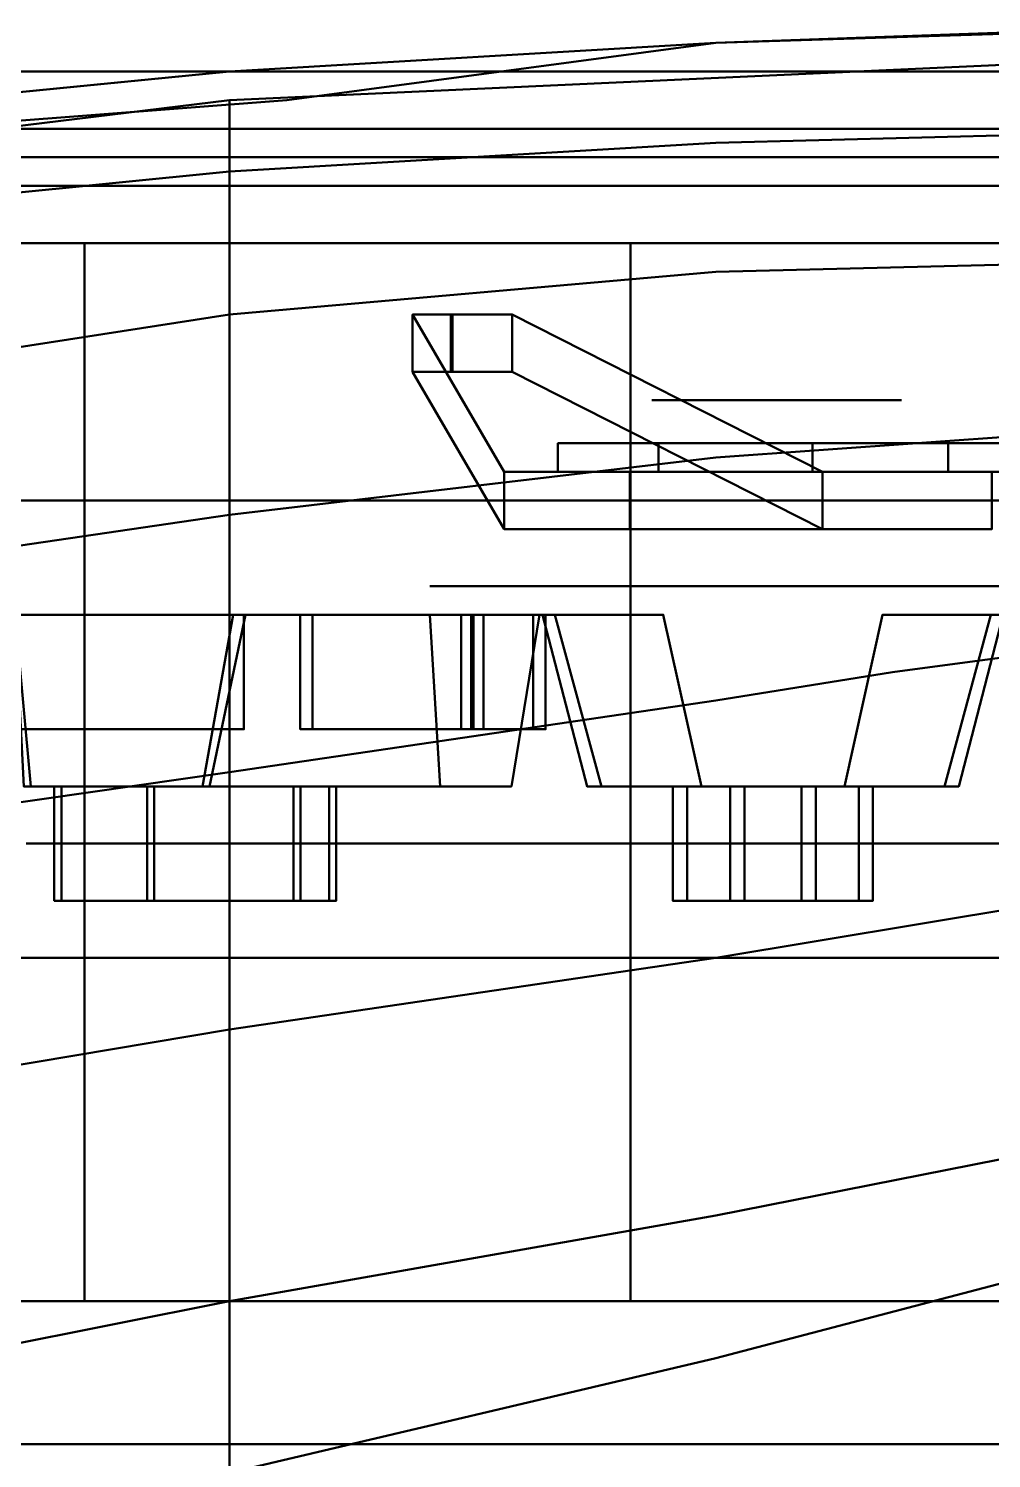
# Model space of a CAD drawing. Header units: inches. Extents: x 297.28 to 301.23, y -10.28 to -8.52.
# Drawn here: x 298.0825 to 298.2964, y -8.834 to -8.5165 of the extents above; entities that cross this region are included whole.
import ezdxf

# ---------------------------------------------------------------- set-up
doc = ezdxf.new("R2010")
doc.units = ezdxf.units.IN
doc.header["$MEASUREMENT"] = 0
for name, color, linetype, lineweight in [('Ford-chasis', 1, 'CONTINUOUS', 50), ('Ford-gomas', 3, 'CONTINUOUS', 50), ('Ford-Llantas-3D', 4, 'CONTINUOUS', 50), ('Ford-Plastic-Negro-3D', 6, 'CONTINUOUS', 50), ('Ford-Rayos-Llantas-3D', 113, 'CONTINUOUS', 50)]:
    doc.layers.add(name, color=color, linetype=linetype, lineweight=lineweight)

msp = doc.modelspace()

# ---------------------------------------------------------------- linework, layer by layer
at = {"layer": 'Ford-chasis', "linetype": 'ByBlock'}
for points, invisible_edges in [([(298.33674, -8.51648, 0.73945), (298.32404, -8.51648, 0.695), (298.23514, -8.51966, 0.70135), (298.23514, -8.51966, 0.7458)], 5), ([(298.33674, -8.51648, 0.73945), (298.35579, -8.53871, 0.8093), (298.23514, -8.54188, 0.822), (298.23514, -8.51966, 0.7458)], 5), ([(298.23514, -8.51966, 0.70135), (298.23514, -8.51966, 0.7458), (298.12719, -8.52601, 0.73945), (298.13989, -8.53236, 0.68865)], 5), ([(298.23514, -8.54188, 0.822), (298.23514, -8.51966, 0.7458), (298.12719, -8.52601, 0.73945), (298.12719, -8.54823, 0.82381)], 5), ([(298.12719, -8.52601, 0.73945), (298.03035, -8.53553, 0.73105), (297.99906, -8.56093, 0.81521), (298.12719, -8.54823, 0.82381)], 10), ([(298.12719, -8.52601, 0.73945), (298.13989, -8.53236, 0.68865), (298.05734, -8.53871, 0.6569), (298.03035, -8.53553, 0.73105)], 5), ([(298.35579, -8.53871, 0.8093), (298.23514, -8.54188, 0.822), (298.23514, -8.57046, 0.85847), (298.36403, -8.56728, 0.83735)], 10), ([(298.23514, -8.54188, 0.822), (298.12719, -8.54823, 0.82381), (298.12719, -8.57998, 0.86375), (298.23514, -8.57046, 0.85847)], 10), ([(298.12719, -8.54823, 0.82381), (297.99906, -8.56093, 0.81521), (297.98402, -8.60221, 0.85589), (298.12719, -8.57998, 0.86375)], 10), ([(298.23514, -8.57046, 0.85847), (298.36403, -8.56728, 0.83735), (298.36822, -8.60221, 0.85267), (298.23514, -8.61173, 0.87915)], 10), ([(298.12719, -8.57998, 0.86375), (298.23514, -8.57046, 0.85847), (298.23514, -8.61173, 0.87915), (298.12719, -8.62443, 0.88422)], 10), ([(297.98402, -8.60221, 0.85589), (298.12719, -8.57998, 0.86375), (298.12719, -8.62443, 0.88422), (297.9756, -8.64666, 0.87848)], 10), ([(298.36822, -8.60221, 0.85267), (298.23514, -8.61173, 0.87915), (298.27436, -8.65936, 0.88173), (298.36946, -8.64666, 0.85752)], 10), ([(298.23514, -8.66571, 0.88538), (298.23514, -8.61173, 0.87915), (298.12719, -8.62443, 0.88422), (298.12719, -8.68158, 0.89079)], 5), ([(298.27436, -8.65936, 0.88173), (298.23514, -8.61173, 0.87915), (298.23514, -8.66571, 0.88538)], 3), ([(298.12719, -8.62443, 0.88422), (297.9756, -8.64666, 0.87848), (297.97303, -8.70381, 0.88533), (298.12719, -8.68158, 0.89079)], 10), ([(298.36822, -8.70063, 0.85267), (298.23514, -8.72286, 0.87915), (298.27436, -8.65936, 0.88173), (298.36946, -8.64666, 0.85752)], 10), ([(298.27436, -8.65936, 0.88173), (298.23514, -8.72286, 0.87915), (298.23514, -8.66571, 0.88538)], 3), ([(298.23514, -8.66571, 0.88538), (298.23514, -8.72286, 0.87915), (298.12719, -8.73873, 0.88422), (298.12719, -8.68158, 0.89079)], 5), ([(298.12719, -8.73873, 0.88422), (297.9756, -8.76413, 0.87848), (297.97303, -8.70381, 0.88533), (298.12719, -8.68158, 0.89079)], 10), ([(298.23514, -8.78001, 0.85847), (298.36403, -8.75461, 0.83735), (298.36822, -8.70063, 0.85267), (298.23514, -8.72286, 0.87915)], 10), ([(298.12719, -8.79906, 0.86375), (298.23514, -8.78001, 0.85847), (298.23514, -8.72286, 0.87915), (298.12719, -8.73873, 0.88422)], 10), ([(297.98402, -8.82763, 0.85589), (298.12719, -8.79906, 0.86375), (298.12719, -8.73873, 0.88422), (297.9756, -8.76413, 0.87848)], 10), ([(298.35579, -8.78001, 0.8093), (298.23514, -8.81176, 0.82518), (298.23514, -8.78001, 0.85847), (298.36403, -8.75461, 0.83735)], 10), ([(298.23514, -8.81176, 0.82518), (298.12719, -8.83716, 0.83016), (298.12719, -8.79906, 0.86375), (298.23514, -8.78001, 0.85847)], 10), ([(298.35579, -8.78001, 0.8093), (298.35579, -8.82763, 0.83153), (298.23514, -8.84986, 0.84423), (298.23514, -8.81176, 0.82518)], 5), ([(298.12719, -8.83716, 0.83016), (297.99906, -8.85938, 0.82474), (297.98402, -8.82763, 0.85589), (298.12719, -8.79906, 0.86375)], 10), ([(298.23514, -8.84986, 0.84423), (298.23514, -8.81176, 0.82518), (298.12719, -8.83716, 0.83016), (298.12719, -8.86891, 0.84603)], 5), ([(298.35579, -8.95463, 0.86328), (298.35579, -8.82763, 0.83153), (298.23514, -8.84986, 0.84423), (298.23514, -8.96098, 0.86645)], 5)]:
    msp.add_3dface(points, dxfattribs=dict(at, invisible_edges=invisible_edges))
at = {"layer": 'Ford-chasis', "invisible_edges": 5}
msp.add_3dface([(298.33674, -8.52283, 0.73945), (298.33674, -9.00226, 0.73945), (298.12719, -9.00226, 0.73945), (298.12719, -8.53236, 0.73945)], dxfattribs=at)
at = {"layer": 'Ford-chasis'}
msp.add_3dface([(298.12719, -9.00226, 0.73945), (298.12719, -8.53236, 0.73945), (298.03652, -8.54347, 0.70306), (298.03652, -9.00067, 0.70306)], dxfattribs=at)
at = {"layer": 'Ford-gomas', "invisible_edges": 5}
for points in [[(298.11197, -8.52601, 0.07005), (298.10065, -8.53871, 0.04732), (298.00382, -8.53871, 0.12045), (298.02259, -8.52601, 0.13756)], [(298.02259, -8.52601, 0.54824), (298.00382, -8.53871, 0.56535), (298.10065, -8.53871, 0.63848), (298.11197, -8.52601, 0.61575)], [(298.12896, -8.52601, 0.10416), (298.11197, -8.52601, 0.07005), (298.02259, -8.52601, 0.13756), (298.05074, -8.52601, 0.16323)], [(298.05074, -8.52601, 0.52257), (298.02259, -8.52601, 0.54824), (298.11197, -8.52601, 0.61575), (298.12896, -8.52601, 0.58164)], [(298.07421, -8.53871, 0.50119), (298.05074, -8.52601, 0.52257), (298.12896, -8.52601, 0.58164), (298.14311, -8.53871, 0.55322)], [(298.14311, -8.53871, 0.13258), (298.12896, -8.52601, 0.10416), (298.05074, -8.52601, 0.16323), (298.07421, -8.53871, 0.18462)], [(298.11197, -8.52601, 0.61575), (298.10065, -8.53871, 0.63848), (298.21737, -8.53871, 0.67169), (298.21971, -8.52601, 0.6464)], [(298.21971, -8.52601, 0.0394), (298.21737, -8.53871, 0.01411), (298.10065, -8.53871, 0.04732), (298.11197, -8.52601, 0.07005)], [(298.22323, -8.52601, 0.07734), (298.21971, -8.52601, 0.0394), (298.11197, -8.52601, 0.07005), (298.12896, -8.52601, 0.10416)], [(298.12896, -8.52601, 0.58164), (298.11197, -8.52601, 0.61575), (298.21971, -8.52601, 0.6464), (298.22323, -8.52601, 0.60846)], [(298.14311, -8.53871, 0.55322), (298.12896, -8.52601, 0.58164), (298.22323, -8.52601, 0.60846), (298.22616, -8.53871, 0.57685)], [(298.22616, -8.53871, 0.10895), (298.22323, -8.52601, 0.07734), (298.12896, -8.52601, 0.10416), (298.14311, -8.53871, 0.13258)], [(298.21971, -8.52601, 0.6464), (298.21737, -8.53871, 0.67169), (298.3382, -8.53871, 0.6605), (298.33125, -8.52601, 0.63606)], [(298.33125, -8.52601, 0.04974), (298.3382, -8.53871, 0.02531), (298.21737, -8.53871, 0.01411), (298.21971, -8.52601, 0.0394)], [(298.32082, -8.52601, 0.08638), (298.33125, -8.52601, 0.04974), (298.21971, -8.52601, 0.0394), (298.22323, -8.52601, 0.07734)], [(298.22323, -8.52601, 0.60846), (298.21971, -8.52601, 0.6464), (298.33125, -8.52601, 0.63606), (298.32082, -8.52601, 0.59942)], [(298.22616, -8.53871, 0.57685), (298.22323, -8.52601, 0.60846), (298.32082, -8.52601, 0.59942), (298.31213, -8.53871, 0.56888)], [(298.31213, -8.53871, 0.11692), (298.32082, -8.52601, 0.08638), (298.22323, -8.52601, 0.07734), (298.22616, -8.53871, 0.10895)], [(298.10065, -8.53871, 0.04732), (298.09499, -8.56411, 0.03595), (297.99443, -8.56411, 0.11189), (298.00382, -8.53871, 0.12045)], [(298.00382, -8.53871, 0.56535), (297.99443, -8.56411, 0.57391), (298.09499, -8.56411, 0.64985), (298.10065, -8.53871, 0.63848)], [(298.04059, -8.55141, 0.42319), (298.02875, -8.53871, 0.42777), (298.07421, -8.53871, 0.50119), (298.08359, -8.55141, 0.49263)], [(298.08359, -8.55141, 0.19317), (298.07421, -8.53871, 0.18462), (298.02875, -8.53871, 0.25803), (298.04059, -8.55141, 0.26261)], [(298.08359, -8.55141, 0.49263), (298.07421, -8.53871, 0.50119), (298.14311, -8.53871, 0.55322), (298.14877, -8.55141, 0.54185)], [(298.14877, -8.55141, 0.14395), (298.14311, -8.53871, 0.13258), (298.07421, -8.53871, 0.18462), (298.08359, -8.55141, 0.19317)], [(298.10065, -8.53871, 0.63848), (298.09499, -8.56411, 0.64985), (298.2162, -8.56411, 0.68434), (298.21737, -8.53871, 0.67169)], [(298.21737, -8.53871, 0.01411), (298.2162, -8.56411, 0.00146), (298.09499, -8.56411, 0.03595), (298.10065, -8.53871, 0.04732)], [(298.14877, -8.55141, 0.54185), (298.14311, -8.53871, 0.55322), (298.22616, -8.53871, 0.57685), (298.22733, -8.55141, 0.5642)], [(298.22733, -8.55141, 0.1216), (298.22616, -8.53871, 0.10895), (298.14311, -8.53871, 0.13258), (298.14877, -8.55141, 0.14395)], [(298.21737, -8.53871, 0.67169), (298.2162, -8.56411, 0.68434), (298.34168, -8.56411, 0.67271), (298.3382, -8.53871, 0.6605)], [(298.3382, -8.53871, 0.02531), (298.34168, -8.56411, 0.01309), (298.2162, -8.56411, 0.00146), (298.21737, -8.53871, 0.01411)], [(298.22733, -8.55141, 0.5642), (298.22616, -8.53871, 0.57685), (298.31213, -8.53871, 0.56888), (298.30866, -8.55141, 0.55667)], [(298.30866, -8.55141, 0.12913), (298.31213, -8.53871, 0.11692), (298.22616, -8.53871, 0.10895), (298.22733, -8.55141, 0.1216)], [(298.09499, -8.79906, 0.03595), (298.11197, -8.83081, 0.07005), (298.02259, -8.83081, 0.13756), (297.99443, -8.79906, 0.11189)], [(297.99443, -8.79906, 0.57391), (298.02259, -8.83081, 0.54824), (298.11197, -8.83081, 0.61575), (298.09499, -8.79906, 0.64985)], [(298.09499, -8.79906, 0.64985), (298.11197, -8.83081, 0.61575), (298.21971, -8.83081, 0.6464), (298.2162, -8.79906, 0.68434)], [(298.2162, -8.79906, 0.00146), (298.21971, -8.83081, 0.0394), (298.11197, -8.83081, 0.07005), (298.09499, -8.79906, 0.03595)], [(298.2162, -8.79906, 0.68434), (298.21971, -8.83081, 0.6464), (298.33125, -8.83081, 0.63606), (298.34168, -8.79906, 0.67271)], [(298.34168, -8.79906, 0.01309), (298.33125, -8.83081, 0.04974), (298.21971, -8.83081, 0.0394), (298.2162, -8.79906, 0.00146)], [(298.11197, -8.83081, 0.07005), (298.14028, -8.83081, 0.1269), (298.06951, -8.83081, 0.18034), (298.02259, -8.83081, 0.13756)], [(298.02259, -8.83081, 0.54824), (298.06951, -8.83081, 0.50546), (298.14028, -8.83081, 0.5589), (298.11197, -8.83081, 0.61575)], [(298.21971, -8.83081, 0.0394), (298.22557, -8.83081, 0.10263), (298.14028, -8.83081, 0.1269), (298.11197, -8.83081, 0.07005)], [(298.11197, -8.83081, 0.61575), (298.14028, -8.83081, 0.5589), (298.22557, -8.83081, 0.58317), (298.21971, -8.83081, 0.6464)], [(298.33125, -8.83081, 0.04974), (298.31387, -8.83081, 0.11081), (298.22557, -8.83081, 0.10263), (298.21971, -8.83081, 0.0394)], [(298.21971, -8.83081, 0.6464), (298.22557, -8.83081, 0.58317), (298.31387, -8.83081, 0.57499), (298.33125, -8.83081, 0.63606)]]:
    msp.add_3dface(points, dxfattribs=at)
at = {"layer": 'Ford-gomas'}
for points in [[(298.09499, -8.56411, 0.03595), (298.09499, -8.79906, 0.03595), (297.99443, -8.79906, 0.11189), (297.99443, -8.56411, 0.11189)], [(297.99443, -8.56411, 0.57391), (297.99443, -8.79906, 0.57391), (298.09499, -8.79906, 0.64985), (298.09499, -8.56411, 0.64985)], [(298.09499, -8.56411, 0.64985), (298.09499, -8.79906, 0.64985), (298.2162, -8.79906, 0.68434), (298.2162, -8.56411, 0.68434)], [(298.2162, -8.56411, 0.00146), (298.2162, -8.79906, 0.00146), (298.09499, -8.79906, 0.03595), (298.09499, -8.56411, 0.03595)], [(298.2162, -8.56411, 0.68434), (298.2162, -8.79906, 0.68434), (298.34168, -8.79906, 0.67271), (298.34168, -8.56411, 0.67271)], [(298.34168, -8.56411, 0.01309), (298.34168, -8.79906, 0.01309), (298.2162, -8.79906, 0.00146), (298.2162, -8.56411, 0.00146)]]:
    msp.add_3dface(points, dxfattribs=at)
at = {"layer": 'Ford-Llantas-3D'}
for points, invisible_edges in [([(298.04059, -8.54506, 0.42319), (298.05836, -8.55141, 0.4163), (298.09767, -8.55141, 0.4798), (298.08359, -8.54506, 0.49263)], 5), ([(298.08359, -8.54506, 0.19317), (298.09767, -8.55141, 0.20601), (298.05836, -8.55141, 0.2695), (298.04059, -8.54506, 0.26261)], 5), ([(298.08359, -8.54506, 0.49263), (298.09767, -8.55141, 0.4798), (298.15726, -8.55141, 0.5248), (298.14877, -8.54506, 0.54185)], 5), ([(298.14877, -8.54506, 0.14395), (298.15726, -8.55141, 0.161), (298.09767, -8.55141, 0.20601), (298.08359, -8.54506, 0.19317)], 5), ([(298.14877, -8.54506, 0.54185), (298.15726, -8.55141, 0.5248), (298.22909, -8.55141, 0.54523), (298.22733, -8.54506, 0.5642)], 5), ([(298.22733, -8.54506, 0.1216), (298.22909, -8.55141, 0.14057), (298.15726, -8.55141, 0.161), (298.14877, -8.54506, 0.14395)], 5), ([(298.22733, -8.54506, 0.5642), (298.22909, -8.55141, 0.54523), (298.30344, -8.55141, 0.53834), (298.30866, -8.54506, 0.55667)], 5), ([(298.30866, -8.54506, 0.12913), (298.30344, -8.55141, 0.14746), (298.22909, -8.55141, 0.14057), (298.22733, -8.54506, 0.1216)], 5), ([(298.05836, -8.55141, 0.4163), (298.06428, -8.62126, 0.41401), (298.10236, -8.62126, 0.47552), (298.09767, -8.55141, 0.4798)], 5), ([(298.09767, -8.55141, 0.20601), (298.10236, -8.62126, 0.21028), (298.06428, -8.62126, 0.27179), (298.05836, -8.55141, 0.2695)], 5), ([(298.09767, -8.55141, 0.4798), (298.10236, -8.62126, 0.47552), (298.16009, -8.62126, 0.51911), (298.15726, -8.55141, 0.5248)], 5), ([(298.15726, -8.55141, 0.161), (298.16009, -8.62126, 0.16669), (298.10236, -8.62126, 0.21028), (298.09767, -8.55141, 0.20601)], 5), ([(298.15726, -8.55141, 0.5248), (298.16009, -8.62126, 0.51911), (298.22967, -8.62126, 0.53891), (298.22909, -8.55141, 0.54523)], 5), ([(298.22909, -8.55141, 0.14057), (298.22967, -8.62126, 0.14689), (298.16009, -8.62126, 0.16669), (298.15726, -8.55141, 0.161)], 5), ([(298.22909, -8.55141, 0.54523), (298.22967, -8.62126, 0.53891), (298.30171, -8.62126, 0.53224), (298.30344, -8.55141, 0.53834)], 5), ([(298.30344, -8.55141, 0.14746), (298.30171, -8.62126, 0.15356), (298.22967, -8.62126, 0.14689), (298.22909, -8.55141, 0.14057)], 5), ([(298.21609, -8.61491, 0.39789), (298.17666, -8.57998, 0.46662), (298.16783, -8.57998, 0.45592), (298.18817, -8.61491, 0.36462)], 1), ([(298.21609, -8.61491, 0.28791), (298.17628, -8.57998, 0.2194), (298.16783, -8.57998, 0.22988), (298.18817, -8.61491, 0.32118)], 1), ([(298.21609, -8.61491, 0.28791), (298.17628, -8.57998, 0.2194), (298.18996, -8.57998, 0.21711), (298.25886, -8.61491, 0.28036)], 1), ([(298.21609, -8.61491, 0.39789), (298.17666, -8.57998, 0.46662), (298.18996, -8.57998, 0.46869), (298.25886, -8.61491, 0.40544)], 1), ([(298.22098, -8.59903, 0.33313), (298.2001, -8.60856, 0.32553), (298.2001, -8.60856, 0.36027), (298.22098, -8.59903, 0.35267)], 5), ([(298.22098, -8.59903, 0.35267), (298.2001, -8.60856, 0.36027), (298.22244, -8.60856, 0.38689), (298.23355, -8.59903, 0.36765)], 5), ([(298.23355, -8.59903, 0.31815), (298.22244, -8.60856, 0.29891), (298.2001, -8.60856, 0.32553), (298.22098, -8.59903, 0.33313)], 5), ([(298.24784, -8.59903, 0.3429), (298.22098, -8.59903, 0.35267), (298.23355, -8.59903, 0.36765), (298.24784, -8.59903, 0.3429)], 5), ([(298.24784, -8.59903, 0.3429), (298.22098, -8.59903, 0.33313), (298.22098, -8.59903, 0.35267), (298.24784, -8.59903, 0.3429)], 5), ([(298.24784, -8.59903, 0.3429), (298.23355, -8.59903, 0.31815), (298.22098, -8.59903, 0.33313), (298.24784, -8.59903, 0.3429)], 5), ([(298.23355, -8.59903, 0.36765), (298.22244, -8.60856, 0.38689), (298.25666, -8.60856, 0.39293), (298.2528, -8.59903, 0.37104)], 5), ([(298.2528, -8.59903, 0.31476), (298.25666, -8.60856, 0.29287), (298.22244, -8.60856, 0.29891), (298.23355, -8.59903, 0.31815)], 5), ([(298.24784, -8.59903, 0.3429), (298.23355, -8.59903, 0.36765), (298.2528, -8.59903, 0.37104), (298.24784, -8.59903, 0.3429)], 5), ([(298.24784, -8.59903, 0.3429), (298.2528, -8.59903, 0.31476), (298.23355, -8.59903, 0.31815), (298.24784, -8.59903, 0.3429)], 5), ([(298.24784, -8.59903, 0.3429), (298.26973, -8.59903, 0.36127), (298.27641, -8.59903, 0.3429), (298.24784, -8.59903, 0.3429)], 5), ([(298.24784, -8.59903, 0.3429), (298.2528, -8.59903, 0.37104), (298.26973, -8.59903, 0.36127), (298.24784, -8.59903, 0.3429)], 5), ([(298.24784, -8.59903, 0.3429), (298.26973, -8.59903, 0.32453), (298.2528, -8.59903, 0.31476), (298.24784, -8.59903, 0.3429)], 5), ([(298.24784, -8.59903, 0.3429), (298.27641, -8.59903, 0.3429), (298.26973, -8.59903, 0.32453), (298.24784, -8.59903, 0.3429)], 5), ([(298.2528, -8.59903, 0.37104), (298.25666, -8.60856, 0.39293), (298.28675, -8.60856, 0.37555), (298.26973, -8.59903, 0.36127)], 5), ([(298.26973, -8.59903, 0.32453), (298.28675, -8.60856, 0.31025), (298.25666, -8.60856, 0.29287), (298.2528, -8.59903, 0.31476)], 5), ([(298.26973, -8.59903, 0.36127), (298.28675, -8.60856, 0.37555), (298.29864, -8.60856, 0.3429), (298.27641, -8.59903, 0.3429)], 5), ([(298.27641, -8.59903, 0.3429), (298.29864, -8.60856, 0.3429), (298.28675, -8.60856, 0.31025), (298.26973, -8.59903, 0.32453)], 5), ([(298.2001, -8.61491, 0.36027), (298.18817, -8.61491, 0.36462), (298.21609, -8.61491, 0.39789), (298.22244, -8.61491, 0.38689)], 5), ([(298.22244, -8.61491, 0.29891), (298.21609, -8.61491, 0.28791), (298.18817, -8.61491, 0.32118), (298.2001, -8.61491, 0.32553)], 5), ([(298.2001, -8.61491, 0.32553), (298.18817, -8.61491, 0.32118), (298.18817, -8.61491, 0.36462), (298.2001, -8.61491, 0.36027)], 5), ([(298.22244, -8.61491, 0.38689), (298.21609, -8.61491, 0.39789), (298.25886, -8.61491, 0.40544), (298.25666, -8.61491, 0.39293)], 5), ([(298.25666, -8.61491, 0.29287), (298.25886, -8.61491, 0.28036), (298.21609, -8.61491, 0.28791), (298.22244, -8.61491, 0.29891)], 5), ([(298.25666, -8.61491, 0.39293), (298.25886, -8.61491, 0.40544), (298.29648, -8.61491, 0.38372), (298.28675, -8.61491, 0.37555)], 5), ([(298.28675, -8.61491, 0.31025), (298.29648, -8.61491, 0.30208), (298.25886, -8.61491, 0.28036), (298.25666, -8.61491, 0.29287)], 5), ([(298.28675, -8.61491, 0.37555), (298.29648, -8.61491, 0.38372), (298.31134, -8.61491, 0.3429), (298.29864, -8.61491, 0.3429)], 5), ([(298.29864, -8.61491, 0.3429), (298.31134, -8.61491, 0.3429), (298.29648, -8.61491, 0.30208), (298.28675, -8.61491, 0.31025)], 5), ([(298.06428, -8.62126, 0.41401), (298.08204, -8.62126, 0.40713), (298.11644, -8.62126, 0.46268), (298.10236, -8.62126, 0.47552)], 5), ([(298.10236, -8.62126, 0.21028), (298.11644, -8.62126, 0.22312), (298.08204, -8.62126, 0.27867), (298.06428, -8.62126, 0.27179)], 5), ([(298.08204, -8.62126, 0.40713), (298.08204, -8.69746, 0.40713), (298.11644, -8.69746, 0.46268), (298.11644, -8.62126, 0.46268)], 5), ([(298.11644, -8.62126, 0.22312), (298.11644, -8.69746, 0.22312), (298.08204, -8.69746, 0.27867), (298.08204, -8.62126, 0.27867)], 5), ([(298.10236, -8.62126, 0.47552), (298.11644, -8.62126, 0.46268), (298.16858, -8.62126, 0.50206), (298.16009, -8.62126, 0.51911)], 5), ([(298.16009, -8.62126, 0.16669), (298.16858, -8.62126, 0.18374), (298.11644, -8.62126, 0.22312), (298.10236, -8.62126, 0.21028)], 5), ([(298.11644, -8.62126, 0.46268), (298.11644, -8.69746, 0.46268), (298.16858, -8.69746, 0.50206), (298.16858, -8.62126, 0.50206)], 5), ([(298.16858, -8.62126, 0.18374), (298.16858, -8.69746, 0.18374), (298.11644, -8.69746, 0.22312), (298.11644, -8.62126, 0.22312)], 5), ([(298.16009, -8.62126, 0.51911), (298.16858, -8.62126, 0.50206), (298.23143, -8.62126, 0.51994), (298.22967, -8.62126, 0.53891)], 5), ([(298.22967, -8.62126, 0.14689), (298.23143, -8.62126, 0.16586), (298.16858, -8.62126, 0.18374), (298.16009, -8.62126, 0.16669)], 5), ([(298.16858, -8.62126, 0.50206), (298.16858, -8.69746, 0.50206), (298.23143, -8.69746, 0.51994), (298.23143, -8.62126, 0.51994)], 5), ([(298.23143, -8.62126, 0.16586), (298.23143, -8.69746, 0.16586), (298.16858, -8.69746, 0.18374), (298.16858, -8.62126, 0.18374)], 5), ([(298.22967, -8.62126, 0.53891), (298.23143, -8.62126, 0.51994), (298.29649, -8.62126, 0.51391), (298.30171, -8.62126, 0.53224)], 5), ([(298.30171, -8.62126, 0.15356), (298.29649, -8.62126, 0.17189), (298.23143, -8.62126, 0.16586), (298.22967, -8.62126, 0.14689)], 5), ([(298.23143, -8.62126, 0.51994), (298.23143, -8.69746, 0.51994), (298.29649, -8.69746, 0.51391), (298.29649, -8.62126, 0.51391)], 5), ([(298.29649, -8.62126, 0.17189), (298.29649, -8.69746, 0.17189), (298.23143, -8.69746, 0.16586), (298.23143, -8.62126, 0.16586)], 5), ([(298.24784, -8.64031, 0.3429), (298.17164, -8.64031, 0.3429), (298.17678, -8.64031, 0.37043), (298.24784, -8.64031, 0.3429)], 5), ([(298.17164, -8.69746, 0.3429), (298.17164, -8.64031, 0.3429), (298.17678, -8.64031, 0.37043), (298.17678, -8.69746, 0.37043)], 5), ([(298.17678, -8.69746, 0.31537), (298.17678, -8.64031, 0.31537), (298.17164, -8.64031, 0.3429), (298.17164, -8.69746, 0.3429)], 5), ([(298.24784, -8.64031, 0.3429), (298.17678, -8.64031, 0.31537), (298.17164, -8.64031, 0.3429), (298.24784, -8.64031, 0.3429)], 5), ([(298.24784, -8.64031, 0.3429), (298.17678, -8.64031, 0.37043), (298.19152, -8.64031, 0.39424), (298.24784, -8.64031, 0.3429)], 5), ([(298.17678, -8.69746, 0.37043), (298.17678, -8.64031, 0.37043), (298.19152, -8.64031, 0.39424), (298.19152, -8.69746, 0.39424)], 5), ([(298.19152, -8.69746, 0.29156), (298.19152, -8.64031, 0.29156), (298.17678, -8.64031, 0.31537), (298.17678, -8.69746, 0.31537)], 5), ([(298.24784, -8.64031, 0.3429), (298.19152, -8.64031, 0.29156), (298.17678, -8.64031, 0.31537), (298.24784, -8.64031, 0.3429)], 5), ([(298.24784, -8.64031, 0.3429), (298.19152, -8.64031, 0.39424), (298.21387, -8.64031, 0.41111), (298.24784, -8.64031, 0.3429)], 5), ([(298.19152, -8.69746, 0.39424), (298.19152, -8.64031, 0.39424), (298.21387, -8.64031, 0.41111), (298.21387, -8.69746, 0.41111)], 5), ([(298.21387, -8.69746, 0.27469), (298.21387, -8.64031, 0.27469), (298.19152, -8.64031, 0.29156), (298.19152, -8.69746, 0.29156)], 5), ([(298.24784, -8.64031, 0.3429), (298.21387, -8.64031, 0.27469), (298.19152, -8.64031, 0.29156), (298.24784, -8.64031, 0.3429)], 5), ([(298.24784, -8.64031, 0.3429), (298.21387, -8.64031, 0.41111), (298.24081, -8.64031, 0.41878), (298.24784, -8.64031, 0.3429)], 5), ([(298.21387, -8.69746, 0.41111), (298.21387, -8.64031, 0.41111), (298.24081, -8.64031, 0.41878), (298.24081, -8.69746, 0.41878)], 5), ([(298.24081, -8.69746, 0.26703), (298.24081, -8.64031, 0.26703), (298.21387, -8.64031, 0.27469), (298.21387, -8.69746, 0.27469)], 5), ([(298.24784, -8.64031, 0.3429), (298.24081, -8.64031, 0.26703), (298.21387, -8.64031, 0.27469), (298.24784, -8.64031, 0.3429)], 5), ([(298.24784, -8.64031, 0.3429), (298.24081, -8.64031, 0.41878), (298.26869, -8.64031, 0.41619), (298.24784, -8.64031, 0.3429)], 5), ([(298.24081, -8.69746, 0.41878), (298.24081, -8.64031, 0.41878), (298.26869, -8.64031, 0.41619), (298.26869, -8.69746, 0.41619)], 5), ([(298.26869, -8.69746, 0.26961), (298.26869, -8.64031, 0.26961), (298.24081, -8.64031, 0.26703), (298.24081, -8.69746, 0.26703)], 5), ([(298.24784, -8.64031, 0.3429), (298.26869, -8.64031, 0.26961), (298.24081, -8.64031, 0.26703), (298.24784, -8.64031, 0.3429)], 5), ([(298.24784, -8.64031, 0.3429), (298.32274, -8.64031, 0.3569), (298.32274, -8.64031, 0.3289), (298.24784, -8.64031, 0.3429)], 5), ([(298.24784, -8.64031, 0.3429), (298.26869, -8.64031, 0.41619), (298.29376, -8.64031, 0.40371), (298.24784, -8.64031, 0.3429)], 5), ([(298.24784, -8.64031, 0.3429), (298.29376, -8.64031, 0.40371), (298.31262, -8.64031, 0.38301), (298.24784, -8.64031, 0.3429)], 5), ([(298.24784, -8.64031, 0.3429), (298.31262, -8.64031, 0.38301), (298.32274, -8.64031, 0.3569), (298.24784, -8.64031, 0.3429)], 5), ([(298.24784, -8.64031, 0.3429), (298.32274, -8.64031, 0.3289), (298.31262, -8.64031, 0.30279), (298.24784, -8.64031, 0.3429)], 5), ([(298.24784, -8.64031, 0.3429), (298.31262, -8.64031, 0.30279), (298.29376, -8.64031, 0.28209), (298.24784, -8.64031, 0.3429)], 5), ([(298.24784, -8.64031, 0.3429), (298.29376, -8.64031, 0.28209), (298.26869, -8.64031, 0.26961), (298.24784, -8.64031, 0.3429)], 5), ([(298.26869, -8.69746, 0.41619), (298.26869, -8.64031, 0.41619), (298.29376, -8.64031, 0.40371), (298.29376, -8.69746, 0.40371)], 5), ([(298.29376, -8.69746, 0.28209), (298.29376, -8.64031, 0.28209), (298.26869, -8.64031, 0.26961), (298.26869, -8.69746, 0.26961)], 5), ([(298.29376, -8.69746, 0.40371), (298.29376, -8.64031, 0.40371), (298.31262, -8.64031, 0.38301), (298.31262, -8.69746, 0.38301)], 5), ([(298.31262, -8.69746, 0.30279), (298.31262, -8.64031, 0.30279), (298.29376, -8.64031, 0.28209), (298.29376, -8.69746, 0.28209)], 5)]:
    msp.add_3dface(points, dxfattribs=dict(at, invisible_edges=invisible_edges))
for points in [[(298.17666, -8.57998, 0.46662), (298.17666, -8.59268, 0.46662), (298.16783, -8.59268, 0.45592), (298.16783, -8.57998, 0.45592)], [(298.18817, -8.61491, 0.32118), (298.18817, -8.62761, 0.32118), (298.16783, -8.59268, 0.22988), (298.16783, -8.57998, 0.22988)], [(298.16783, -8.59268, 0.45592), (298.16783, -8.57998, 0.45592), (298.18817, -8.61491, 0.36462), (298.18817, -8.62761, 0.36462)], [(298.16783, -8.59268, 0.22988), (298.16783, -8.57998, 0.22988), (298.17628, -8.57998, 0.2194), (298.17628, -8.59268, 0.2194)], [(298.17628, -8.57998, 0.2194), (298.17628, -8.59268, 0.2194), (298.18996, -8.59268, 0.21711), (298.18996, -8.57998, 0.21711)], [(298.18996, -8.59268, 0.46869), (298.18996, -8.57998, 0.46869), (298.17666, -8.57998, 0.46662), (298.17666, -8.59268, 0.46662)], [(298.25886, -8.61491, 0.40544), (298.25886, -8.62761, 0.40544), (298.18996, -8.59268, 0.46869), (298.18996, -8.57998, 0.46869)], [(298.18996, -8.59268, 0.21711), (298.18996, -8.57998, 0.21711), (298.25886, -8.61491, 0.28036), (298.25886, -8.62761, 0.28036)], [(298.2001, -8.60856, 0.32553), (298.2001, -8.61491, 0.32553), (298.2001, -8.61491, 0.36027), (298.2001, -8.60856, 0.36027)], [(298.2001, -8.60856, 0.36027), (298.2001, -8.61491, 0.36027), (298.22244, -8.61491, 0.38689), (298.22244, -8.60856, 0.38689)], [(298.22244, -8.60856, 0.29891), (298.22244, -8.61491, 0.29891), (298.2001, -8.61491, 0.32553), (298.2001, -8.60856, 0.32553)], [(298.22244, -8.60856, 0.38689), (298.22244, -8.61491, 0.38689), (298.25666, -8.61491, 0.39293), (298.25666, -8.60856, 0.39293)], [(298.25666, -8.60856, 0.29287), (298.25666, -8.61491, 0.29287), (298.22244, -8.61491, 0.29891), (298.22244, -8.60856, 0.29891)], [(298.25666, -8.60856, 0.39293), (298.25666, -8.61491, 0.39293), (298.28675, -8.61491, 0.37555), (298.28675, -8.60856, 0.37555)], [(298.28675, -8.60856, 0.31025), (298.28675, -8.61491, 0.31025), (298.25666, -8.61491, 0.29287), (298.25666, -8.60856, 0.29287)], [(298.28675, -8.60856, 0.37555), (298.28675, -8.61491, 0.37555), (298.29864, -8.61491, 0.3429), (298.29864, -8.60856, 0.3429)], [(298.29864, -8.60856, 0.3429), (298.29864, -8.61491, 0.3429), (298.28675, -8.61491, 0.31025), (298.28675, -8.60856, 0.31025)], [(298.18817, -8.61491, 0.36462), (298.18817, -8.62761, 0.36462), (298.21609, -8.62761, 0.39789), (298.21609, -8.61491, 0.39789)], [(298.21609, -8.61491, 0.28791), (298.21609, -8.62761, 0.28791), (298.18817, -8.62761, 0.32118), (298.18817, -8.61491, 0.32118)], [(298.18817, -8.61491, 0.32118), (298.18817, -8.62761, 0.32118), (298.18817, -8.62761, 0.36462), (298.18817, -8.61491, 0.36462)], [(298.21609, -8.61491, 0.39789), (298.21609, -8.62761, 0.39789), (298.25886, -8.62761, 0.40544), (298.25886, -8.61491, 0.40544)], [(298.25886, -8.61491, 0.28036), (298.25886, -8.62761, 0.28036), (298.21609, -8.62761, 0.28791), (298.21609, -8.61491, 0.28791)], [(298.25886, -8.61491, 0.40544), (298.25886, -8.62761, 0.40544), (298.29648, -8.62761, 0.38372), (298.29648, -8.61491, 0.38372)], [(298.29648, -8.61491, 0.30208), (298.29648, -8.62761, 0.30208), (298.25886, -8.62761, 0.28036), (298.25886, -8.61491, 0.28036)], [(298.07956, -8.64666, 0.381), (298.08147, -8.68476, 0.39129), (298.17391, -8.68476, 0.36725), (298.17164, -8.64666, 0.35878)], [(298.17391, -8.68476, 0.31855), (298.08306, -8.68476, 0.29176), (298.07956, -8.64666, 0.30163), (298.17164, -8.64666, 0.32703)], [(298.18978, -8.68476, 0.39475), (298.12116, -8.68476, 0.46003), (298.12795, -8.64666, 0.46799), (298.19599, -8.64666, 0.40095)], [(298.1307, -8.64666, 0.21622), (298.12274, -8.68476, 0.22302), (298.18978, -8.68476, 0.29105), (298.19599, -8.64666, 0.28485)], [(298.19669, -8.64666, 0.50768), (298.20656, -8.68476, 0.51118), (298.23196, -8.68476, 0.4191), (298.22348, -8.64666, 0.41683)], [(298.23196, -8.68476, 0.2667), (298.20974, -8.68476, 0.17463), (298.19944, -8.64666, 0.17653), (298.22348, -8.64666, 0.26897)], [(298.26371, -8.68476, 0.4191), (298.28594, -8.68476, 0.51118), (298.29623, -8.64666, 0.50927), (298.27219, -8.64666, 0.41683)], [(298.29898, -8.64666, 0.17812), (298.28911, -8.68476, 0.17463), (298.26371, -8.68476, 0.2667), (298.27219, -8.64666, 0.26897)]]:
    msp.add_3dface(points, dxfattribs=at)
at = {"layer": 'Ford-Plastic-Negro-3D', "invisible_edges": 5}
for points in [[(298.07004, -8.72286, 0.3429), (298.24784, -8.72286, 0.3429), (298.24784, -8.72286, 0.3429), (298.08541, -8.72286, 0.41522)], [(298.08541, -8.72286, 0.27058), (298.24784, -8.72286, 0.3429), (298.24784, -8.72286, 0.3429), (298.07004, -8.72286, 0.3429)], [(298.08541, -8.72286, 0.41522), (298.24784, -8.72286, 0.3429), (298.24784, -8.72286, 0.3429), (298.12886, -8.72286, 0.47503)], [(298.12886, -8.72286, 0.21077), (298.24784, -8.72286, 0.3429), (298.24784, -8.72286, 0.3429), (298.08541, -8.72286, 0.27058)], [(298.12886, -8.72286, 0.47503), (298.24784, -8.72286, 0.3429), (298.24784, -8.72286, 0.3429), (298.19289, -8.72286, 0.512)], [(298.19289, -8.72286, 0.1738), (298.24784, -8.72286, 0.3429), (298.24784, -8.72286, 0.3429), (298.12886, -8.72286, 0.21077)], [(298.19289, -8.72286, 0.512), (298.24784, -8.72286, 0.3429), (298.24784, -8.72286, 0.3429), (298.26642, -8.72286, 0.51973)], [(298.26642, -8.72286, 0.16607), (298.24784, -8.72286, 0.3429), (298.24784, -8.72286, 0.3429), (298.19289, -8.72286, 0.1738)], [(298.42175, -8.72286, 0.30593), (298.24784, -8.72286, 0.3429), (298.24784, -8.72286, 0.3429), (298.39168, -8.72286, 0.23839)], [(298.42175, -8.72286, 0.37987), (298.24784, -8.72286, 0.3429), (298.24784, -8.72286, 0.3429), (298.42175, -8.72286, 0.30593)], [(298.26642, -8.72286, 0.51973), (298.24784, -8.72286, 0.3429), (298.24784, -8.72286, 0.3429), (298.33674, -8.72286, 0.49688)], [(298.33674, -8.72286, 0.49688), (298.24784, -8.72286, 0.3429), (298.24784, -8.72286, 0.3429), (298.39168, -8.72286, 0.44741)], [(298.39168, -8.72286, 0.44741), (298.24784, -8.72286, 0.3429), (298.24784, -8.72286, 0.3429), (298.42175, -8.72286, 0.37987)], [(298.39168, -8.72286, 0.23839), (298.24784, -8.72286, 0.3429), (298.24784, -8.72286, 0.3429), (298.33674, -8.72286, 0.18892)], [(298.33674, -8.72286, 0.18892), (298.24784, -8.72286, 0.3429), (298.24784, -8.72286, 0.3429), (298.26642, -8.72286, 0.16607)]]:
    msp.add_3dface(points, dxfattribs=at)
at = {"layer": 'Ford-Rayos-Llantas-3D'}
for points, invisible_edges in [([(298.07956, -8.64666, 0.381), (298.07639, -8.64666, 0.36195), (298.13036, -8.64666, 0.34925), (298.17164, -8.64666, 0.35878)], 4), ([(298.17164, -8.64666, 0.32703), (298.13036, -8.64666, 0.33338), (298.07639, -8.64666, 0.32068), (298.07956, -8.64666, 0.30163)], 1), ([(298.19599, -8.64666, 0.40095), (298.18085, -8.64666, 0.43987), (298.14286, -8.64666, 0.48027), (298.12795, -8.64666, 0.46799)], 1), ([(298.13036, -8.64666, 0.34925), (298.17164, -8.64666, 0.35878), (298.17164, -8.64666, 0.32703), (298.13036, -8.64666, 0.33338)], 5), ([(298.1307, -8.64666, 0.21622), (298.14561, -8.64666, 0.20395), (298.1836, -8.64666, 0.24434), (298.19599, -8.64666, 0.28485)], 4), ([(298.19669, -8.64666, 0.50768), (298.17861, -8.64666, 0.50091), (298.1946, -8.64666, 0.44781), (298.22348, -8.64666, 0.41683)], 4), ([(298.1946, -8.64666, 0.44781), (298.22348, -8.64666, 0.41683), (298.19599, -8.64666, 0.40095), (298.18085, -8.64666, 0.43987)], 5), ([(298.22348, -8.64666, 0.26897), (298.19735, -8.64666, 0.2364), (298.18136, -8.64666, 0.18331), (298.19944, -8.64666, 0.17653)], 1), ([(298.1836, -8.64666, 0.24434), (298.19599, -8.64666, 0.28485), (298.22348, -8.64666, 0.26897), (298.19735, -8.64666, 0.2364)], 5), ([(298.30107, -8.64666, 0.23799), (298.27219, -8.64666, 0.26897), (298.29968, -8.64666, 0.28485), (298.31482, -8.64666, 0.24593)], 5), ([(298.27219, -8.64666, 0.41683), (298.29832, -8.64666, 0.4494), (298.31431, -8.64666, 0.50249), (298.29623, -8.64666, 0.50927)], 1), ([(298.31207, -8.64666, 0.44146), (298.29968, -8.64666, 0.40095), (298.27219, -8.64666, 0.41683), (298.29832, -8.64666, 0.4494)], 5), ([(298.29898, -8.64666, 0.17812), (298.31706, -8.64666, 0.1849), (298.30107, -8.64666, 0.23799), (298.27219, -8.64666, 0.26897)], 4), ([(298.17391, -8.68476, 0.36725), (298.14134, -8.68476, 0.39339), (298.08824, -8.68476, 0.40938), (298.08147, -8.68476, 0.39129)], 1), ([(298.08306, -8.68476, 0.29176), (298.08983, -8.68476, 0.27367), (298.14292, -8.68476, 0.28966), (298.17391, -8.68476, 0.31855)], 4), ([(298.12116, -8.68476, 0.46003), (298.10888, -8.68476, 0.44512), (298.14927, -8.68476, 0.40714), (298.18978, -8.68476, 0.39475)], 4), ([(298.18978, -8.68476, 0.29105), (298.15086, -8.68476, 0.27591), (298.11047, -8.68476, 0.23793), (298.12274, -8.68476, 0.22302)], 1), ([(298.14927, -8.68476, 0.40714), (298.18978, -8.68476, 0.39475), (298.17391, -8.68476, 0.36725), (298.14134, -8.68476, 0.39339)], 5), ([(298.14292, -8.68476, 0.28966), (298.17391, -8.68476, 0.31855), (298.18978, -8.68476, 0.29105), (298.15086, -8.68476, 0.27591)], 5), ([(298.23196, -8.68476, 0.4191), (298.23831, -8.68476, 0.46038), (298.22561, -8.68476, 0.51435), (298.20656, -8.68476, 0.51118)], 1), ([(298.20974, -8.68476, 0.17463), (298.22879, -8.68476, 0.17145), (298.24149, -8.68476, 0.22543), (298.23196, -8.68476, 0.2667)], 4), ([(298.25419, -8.68476, 0.46038), (298.26371, -8.68476, 0.4191), (298.23196, -8.68476, 0.4191), (298.23831, -8.68476, 0.46038)], 5), ([(298.24149, -8.68476, 0.22543), (298.23196, -8.68476, 0.2667), (298.26371, -8.68476, 0.2667), (298.25736, -8.68476, 0.22543)], 5), ([(298.28594, -8.68476, 0.51118), (298.26689, -8.68476, 0.51435), (298.25419, -8.68476, 0.46038), (298.26371, -8.68476, 0.4191)], 4), ([(298.26371, -8.68476, 0.2667), (298.25736, -8.68476, 0.22543), (298.27006, -8.68476, 0.17145), (298.28911, -8.68476, 0.17463)], 1)]:
    msp.add_3dface(points, dxfattribs=dict(at, invisible_edges=invisible_edges))
for points in [[(298.07639, -8.64666, 0.36195), (298.07639, -8.67206, 0.36195), (298.13036, -8.67206, 0.34925), (298.13036, -8.64666, 0.34925)], [(298.13036, -8.64666, 0.33338), (298.13036, -8.67206, 0.33338), (298.07639, -8.67206, 0.32068), (298.07639, -8.64666, 0.32068)], [(298.18085, -8.64666, 0.43987), (298.18085, -8.67206, 0.43987), (298.14286, -8.67206, 0.48027), (298.14286, -8.64666, 0.48027)], [(298.14561, -8.64666, 0.20395), (298.14561, -8.67206, 0.20395), (298.1836, -8.67206, 0.24434), (298.1836, -8.64666, 0.24434)], [(298.17861, -8.64666, 0.50091), (298.17861, -8.67206, 0.50091), (298.1946, -8.67206, 0.44781), (298.1946, -8.64666, 0.44781)], [(298.19735, -8.64666, 0.2364), (298.19735, -8.67206, 0.2364), (298.18136, -8.67206, 0.18331), (298.18136, -8.64666, 0.18331)], [(298.08824, -8.68476, 0.40938), (298.08824, -8.71016, 0.40938), (298.14134, -8.71016, 0.39339), (298.14134, -8.68476, 0.39339)], [(298.14292, -8.68476, 0.28966), (298.14292, -8.71016, 0.28966), (298.08983, -8.71016, 0.27367), (298.08983, -8.68476, 0.27367)], [(298.14927, -8.68476, 0.40714), (298.14927, -8.71016, 0.40714), (298.10888, -8.71016, 0.44512), (298.10888, -8.68476, 0.44512)], [(298.11047, -8.68476, 0.23793), (298.11047, -8.71016, 0.23793), (298.15086, -8.71016, 0.27591), (298.15086, -8.68476, 0.27591)], [(298.14134, -8.71016, 0.39339), (298.14134, -8.68476, 0.39339), (298.14927, -8.68476, 0.40714), (298.14927, -8.71016, 0.40714)], [(298.15086, -8.71016, 0.27591), (298.15086, -8.68476, 0.27591), (298.14292, -8.68476, 0.28966), (298.14292, -8.71016, 0.28966)], [(298.22561, -8.68476, 0.51435), (298.22561, -8.71016, 0.51435), (298.23831, -8.71016, 0.46038), (298.23831, -8.68476, 0.46038)], [(298.24149, -8.68476, 0.22543), (298.24149, -8.71016, 0.22543), (298.22879, -8.71016, 0.17145), (298.22879, -8.68476, 0.17145)], [(298.23831, -8.71016, 0.46038), (298.23831, -8.68476, 0.46038), (298.25419, -8.68476, 0.46038), (298.25419, -8.71016, 0.46038)], [(298.25736, -8.71016, 0.22543), (298.25736, -8.68476, 0.22543), (298.24149, -8.68476, 0.22543), (298.24149, -8.71016, 0.22543)], [(298.25419, -8.68476, 0.46038), (298.25419, -8.71016, 0.46038), (298.26689, -8.71016, 0.51435), (298.26689, -8.68476, 0.51435)], [(298.27006, -8.68476, 0.17145), (298.27006, -8.71016, 0.17145), (298.25736, -8.71016, 0.22543), (298.25736, -8.68476, 0.22543)]]:
    msp.add_3dface(points, dxfattribs=at)

doc.saveas('drawing.dxf')
